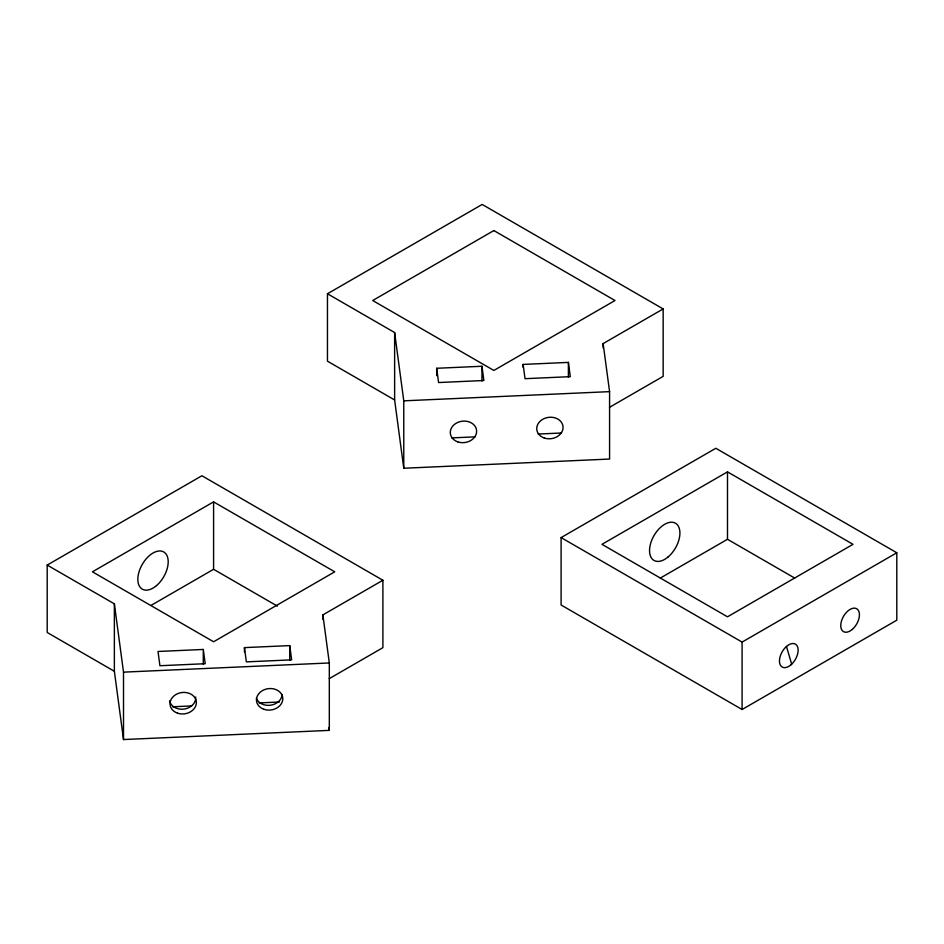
<?xml version="1.0" encoding="UTF-8"?>
<svg xmlns="http://www.w3.org/2000/svg" width="944" height="944" viewBox="0 0 944 944"><rect width="100%" height="100%" fill="white"/><g stroke="black" fill="none" stroke-linecap="round" stroke-linejoin="round"><path stroke-width="1.42" d="M663.16 308.936L603.133 343.592L609.576 391.642L609.576 459.055L403.772 468.248L394.627 399.961L327.462 361.174L327.462 293.761L482.172 204.447L663.16 308.936L663.16 376.349L609.529 407.312M382.898 580.253L322.872 614.898L329.314 662.959L329.314 730.373L123.511 739.553L114.366 671.278L47.2 632.492L47.2 565.078L201.91 475.752L382.898 580.253L382.898 647.667L329.267 678.63M213.592 501.878L92.441 571.816L213.592 641.767L334.731 571.816L213.592 501.878L213.592 569.291L277.347 606.107M151.111 605.375L213.592 569.291M561.102 537.596L715.812 448.27L896.8 552.771L896.8 620.184L742.09 709.499L561.102 605.01L561.102 537.596L742.09 642.085L896.8 552.771M727.494 471.87L601.965 544.334L727.494 616.81L853.01 544.334L727.494 471.87L727.494 539.284L794.695 578.082M660.293 578.082L727.494 539.284M436.683 368.278L481.959 366.26L483.871 380.515L438.594 382.544L436.683 368.278L436.683 375.641M523.118 364.419L568.394 362.402L570.306 376.656L525.029 378.686L523.118 364.419L523.118 367.369M327.462 293.761L394.627 332.548L403.772 400.834L609.576 391.642M451.739 437.898L475.103 436.86M538.174 434.039L561.538 433.001M203.29 649.46L158.014 651.478L159.925 665.732L205.202 663.715L203.29 649.46L203.29 664.187M244.449 647.619L289.725 645.602L291.637 659.856L246.36 661.874L244.449 647.619L244.449 652.033M47.2 565.078L114.366 603.853L123.511 672.14L329.314 662.959M172.622 706.785L191.608 705.935M259.057 702.926L279.495 702.006M786.47 646.463L791.674 664.163M328.925 727.458L329.314 730.373M742.09 642.085L742.09 709.499M603.133 343.592L603.133 347.982M568.394 362.402L568.394 377.128M481.959 366.26L481.959 380.987M403.772 400.834L403.772 468.248M394.627 332.548L394.627 399.961M322.872 614.898L322.872 619.299M289.725 645.602L289.725 660.328M123.511 672.14L123.511 739.553M114.366 603.853L114.366 671.278M282.15 694.489A13.216 10.75 -7.6 0 1 270.633 705.203A13.216 10.75 -7.6 0 1 256.39 698.277M195.691 697.014A13.216 10.75 -7.6 0 1 184.198 709.062A13.216 10.75 -7.6 0 1 169.578 700.849M493.854 230.56L372.703 300.511L493.854 370.449L614.992 300.511L493.854 230.56M790.93 664.847A13.216 7.623 -60 0 0 795.603 644.256A13.216 7.623 -60 0 0 779.85 657.614A13.216 7.623 -60 0 0 790.93 664.847M668.199 556.877A21.464 12.39 -60 0 0 675.798 523.424A21.464 12.39 -60 0 0 650.192 545.136A21.464 12.39 -60 0 0 668.199 556.877M852.231 629.447A13.216 7.623 -60 0 0 856.904 608.868A13.216 7.623 -60 0 0 841.151 622.226A13.216 7.623 -60 0 0 852.231 629.447M177.519 713.168A13.216 10.75 -7.6 0 0 196.328 701.758A13.216 10.75 -7.6 0 0 175.749 694.631A13.216 10.75 -7.6 0 0 177.519 713.168M263.954 709.31A13.216 10.75 -7.6 0 0 282.763 697.899A13.216 10.75 -7.6 0 0 262.184 690.76A13.216 10.75 -7.6 0 0 263.954 709.31M156.48 585.622A21.464 12.39 -60 0 0 164.079 552.169A21.464 12.39 -60 0 0 138.485 573.881A21.464 12.39 -60 0 0 156.48 585.622M457.781 441.863A13.216 10.75 -7.6 0 0 476.59 430.452A13.216 10.75 -7.6 0 0 456.011 423.313A13.216 10.75 -7.6 0 0 457.781 441.863M544.216 437.992A13.216 10.75 -7.6 0 0 563.025 426.594A13.216 10.75 -7.6 0 0 542.446 419.455A13.216 10.75 -7.6 0 0 544.216 437.992"/></g></svg>
